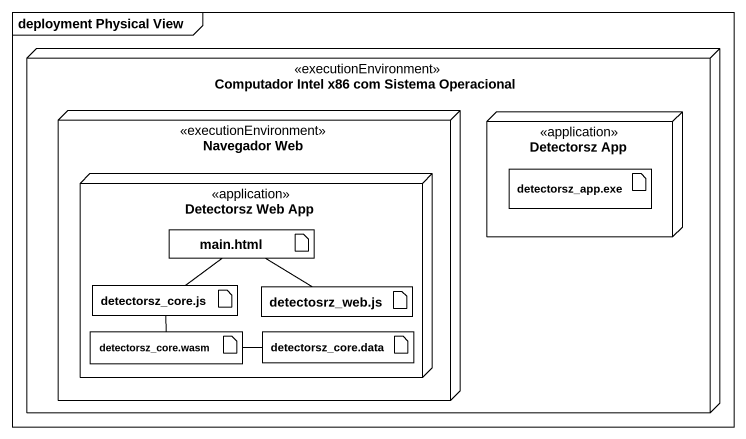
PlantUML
@startuml
mainframe deployment Physical View
node "Computador Intel x86 com Sistema Operacional" as Computador_Intel_x86_com <<executionEnvironment>> #FFFFFF {
  node "Navegador Web" as Navegador_Web <<executionEnvironment>> #FFFFFF {
    node "Detectorsz Web App" as Detectorsz_Web_App <<application>> #FFFFFF {
      artifact "main.html" as main_html #FFFFFF
      artifact "detectorsz_core.js" as detectorsz_core_js #FFFFFF
      artifact "detectosrz_web.js" as detectosrz_web_js #FFFFFF
      artifact "detectorsz_core.wasm" as detectorsz_core_wasm #FFFFFF
      artifact "detectorsz_core.data" as detectorsz_core_data #FFFFFF
    }
  }
  node "Detectorsz App" as Detectorsz_App <<application>> #FFFFFF {
    artifact "detectorsz_app.exe" as detectorsz_app_exe #FFFFFF
  }
}
main_html -- detectorsz_core_js
main_html -- detectosrz_web_js
detectorsz_core_js -- detectorsz_core_wasm
detectorsz_core_wasm -right- detectorsz_core_data
@enduml
